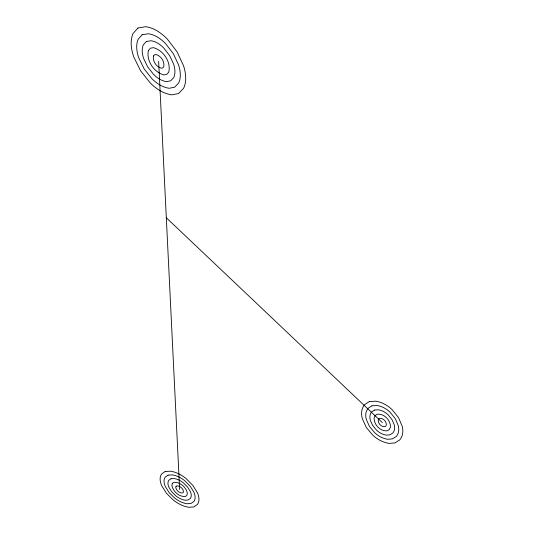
<?xml version="1.0" encoding="UTF-8"?>
<svg xmlns="http://www.w3.org/2000/svg" width="534" height="534" viewBox="0 0 534 534"><rect width="100%" height="100%" fill="white"/><g stroke="black" fill="none" stroke-linecap="round" stroke-linejoin="round"><path stroke-width="0.8" d="M166.314 217.752L382.291 422.554M158.645 61.37L179.638 489.444M148.445 50.383C146.002 60.689 153.912 72.23 163.925 74.94L166.701 74.373L168.724 72.23C171.301 62.017 163.444 50.463 153.558 47.673L150.461 48.173L148.445 50.383M153.558 55.896C152.317 61.05 156.288 66.83 161.295 68.185L162.69 67.898L163.698 66.817C164.966 61.71 161.054 55.943 156.108 54.555L154.566 54.795L153.558 55.896M172.429 483.343L171.855 485.539C173.083 491.494 179.07 496.98 185.311 496.5L186.787 495.499L187.387 493.336C186.206 487.322 180.185 481.842 173.904 482.315L172.429 483.343M176.04 486.401L175.753 487.495C176.353 490.479 179.357 493.229 182.481 492.982L183.215 492.481L183.516 491.393C182.922 488.39 179.918 485.653 176.774 485.887L176.04 486.401M375.215 415.479L374.087 418.082C373.987 424.81 380.482 431.699 387.377 430.764L389.299 429.563L390.454 427.006C390.634 420.211 384.1 413.309 377.137 414.244L375.215 415.479M378.76 419.023L378.192 420.318C378.132 423.689 381.389 427.14 384.84 426.666L385.802 426.065L386.376 424.777C386.456 421.393 383.198 417.948 379.721 418.409L378.76 419.023M137.959 27.995L132.926 33.675A28.869 26.026 41.2 0 0 131.217 44.829A45.136 41.091 40.3 0 0 133.787 56.958L140.582 70.795L150.201 82.91A44.776 40.791 38.2 0 0 160.08 90.673A30.078 27.187 36.7 0 0 171.674 94.878L178.57 93.523L183.636 88.29A28.142 25.138 36.5 0 0 185.705 77.697A44.162 39.095 37.6 0 0 183.556 65.789L177.041 51.765L167.362 39.129A44.509 39.383 39.2 0 0 157.15 30.879A28.709 25.599 40.7 0 0 145.762 26.7L137.959 27.995M142.157 34.77L138.132 39.276A23.035 20.746 40.7 0 0 136.731 48.153A36.025 32.701 39.9 0 0 138.753 57.839L144.167 68.926L151.863 78.658A35.791 32.514 38.3 0 0 159.799 84.906A24.083 21.74 37.1 0 0 169.111 88.284L174.645 87.189L178.696 82.97A22.568 20.179 36.9 0 0 180.325 74.446A35.398 31.426 37.8 0 0 178.57 64.908L173.336 53.7L165.6 43.634A35.624 31.606 39.1 0 0 157.45 37.073A22.935 20.472 40.3 0 0 148.379 33.749L142.157 34.77M146.323 41.498L143.306 44.849A17.228 15.506 40.2 0 0 142.231 51.471A26.954 24.397 39.6 0 0 143.726 58.72L147.771 67.044L153.545 74.373A26.827 24.29 38.4 0 0 159.512 79.092A18.083 16.3 37.5 0 0 166.528 81.642L170.686 80.801L173.724 77.617A16.968 15.186 37.3 0 0 174.925 71.189A26.6 23.683 38 0 0 173.583 64.02L169.638 55.629L163.845 48.113A26.727 23.783 39 0 0 157.75 43.221A17.175 15.352 39.9 0 0 150.982 40.744L146.323 41.498M165.186 471.475L161.508 474.092A20.118 13.597 14 0 0 160.133 479.652A31.559 21.353 13.5 0 0 161.815 485.953L166.528 493.369L173.323 500.064A31.446 21.2 13.3 0 0 180.379 504.557A21.186 14.191 13.4 0 0 188.716 507.3L193.702 506.94L197.4 504.49A19.831 13.21 13.9 0 0 198.955 499.143A31.025 20.632 14.4 0 0 197.487 492.942L192.921 485.466L186.099 478.577A31.139 20.779 14.6 0 0 178.87 473.898A20.018 13.45 14.4 0 0 170.78 471.215L165.186 471.475M168.103 475.106L165.166 477.189A16.073 10.84 14 0 0 164.045 481.621A25.205 17.021 13.6 0 0 165.373 486.654L169.138 492.588L174.571 497.962A25.131 16.921 13.4 0 0 180.232 501.573A16.954 11.361 13.5 0 0 186.92 503.769L190.918 503.475L193.875 501.506A15.886 10.6 13.9 0 0 195.104 497.207A24.864 16.561 14.3 0 0 193.915 492.241L190.251 486.267L184.791 480.767A24.938 16.654 14.5 0 0 179.03 477.042A16.007 10.753 14.3 0 0 172.575 474.906L168.103 475.106M171.013 478.724L168.804 480.273A12.035 8.11 14 0 0 167.956 483.584A18.87 12.723 13.7 0 0 168.938 487.348L171.748 491.807L175.826 495.846A18.83 12.669 13.6 0 0 180.085 498.562A12.716 8.524 13.6 0 0 185.118 500.224L188.122 499.998L190.338 498.509A11.935 7.97 13.9 0 0 191.252 495.272A18.677 12.462 14.2 0 0 190.344 491.54L187.581 487.068L183.496 482.956A18.717 12.516 14.3 0 0 179.184 480.166A12.002 8.057 14.2 0 0 174.358 478.571L171.013 478.724M369.294 401.595L364.482 404.745A22.628 16.507 3.4 0 0 361.725 411.34A35.578 25.886 2.7 0 0 362.359 418.743L366.277 427.394L372.739 435.157A35.451 25.665 2.6 0 0 379.968 440.316A23.843 17.175 3.1 0 0 389.046 443.4L394.9 442.9L399.699 439.963A22.268 15.993 3.8 0 0 402.636 433.648A34.763 25.031 4.5 0 0 402.249 426.372L398.538 417.641L392.083 409.625A34.884 25.245 4.6 0 0 384.68 404.218A22.461 16.347 4.1 0 0 375.849 401.188L369.294 401.595M371.924 405.833L368.073 408.343A18.076 13.163 3.4 0 0 365.85 413.59A28.389 20.639 2.9 0 0 366.344 419.504L369.461 426.426L374.634 432.66A28.315 20.492 2.8 0 0 380.428 436.812A19.07 13.751 3.2 0 0 387.711 439.288L392.41 438.875L396.248 436.512A17.842 12.836 3.8 0 0 398.584 431.439A27.868 20.085 4.3 0 0 398.257 425.605L395.267 418.629L390.1 412.235A27.948 20.225 4.4 0 0 384.193 407.929A17.962 13.063 4 0 0 377.151 405.52L371.924 405.833M374.541 410.052L371.651 411.914A13.53 9.839 3.5 0 0 369.975 415.839A21.24 15.426 3.1 0 0 370.322 420.265L372.652 425.464L376.53 430.15A21.2 15.346 3 0 0 380.889 433.281A14.305 10.32 3.3 0 0 386.369 435.143L389.9 434.83L392.777 433.041A13.403 9.659 3.8 0 0 394.526 429.223A20.946 15.112 4.2 0 0 394.266 424.844L392.009 419.617L388.131 414.831A20.993 15.192 4.2 0 0 383.712 411.621A13.47 9.786 3.9 0 0 378.452 409.818L374.541 410.052"/></g></svg>
